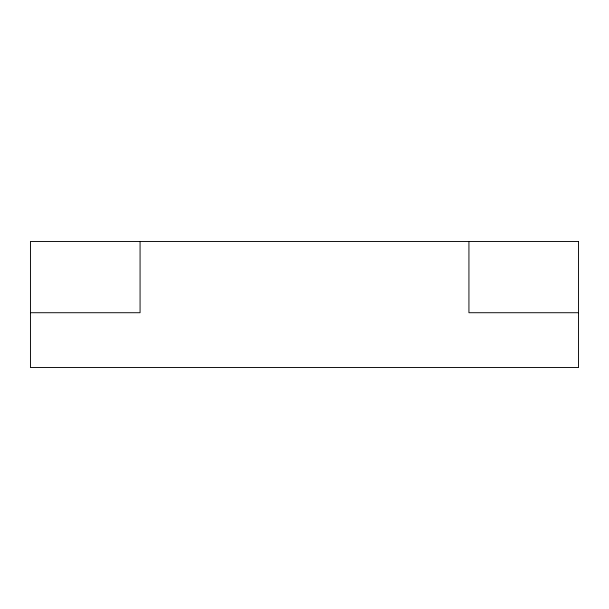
<?xml version="1.0" encoding="UTF-8"?>
<svg xmlns="http://www.w3.org/2000/svg" width="609" height="609" viewBox="0 0 609 609"><rect width="100%" height="100%" fill="white"/><g stroke="black" fill="none" stroke-linecap="round" stroke-linejoin="round"><path stroke-width="0.91" d="M30.45 312.721L140.07 312.721L140.07 241.468M578.55 312.721L468.93 312.721L468.93 241.468M578.55 241.468L30.45 241.468L30.45 367.531L578.55 367.531L578.55 241.468"/></g></svg>
